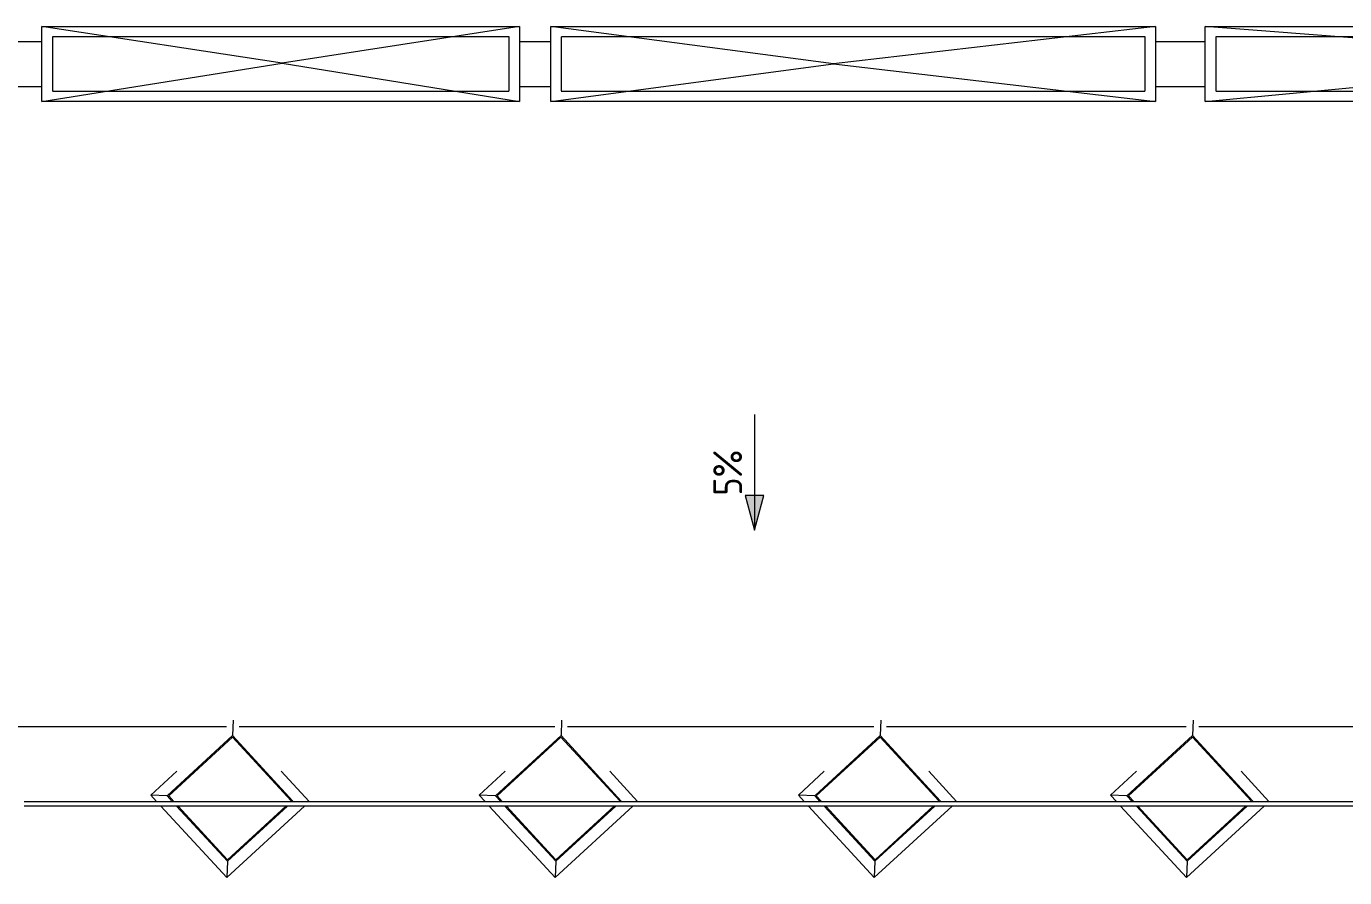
# Model space of a CAD drawing. Header units: millimetres. Extents: x -515342 to 330399, y -224905 to 507333.
# Drawn here: x -330847 to -319447, y 491028 to 498391 of the extents above; entities that cross this region are included whole.
import ezdxf

# ---------------------------------------------------------------- set-up
doc = ezdxf.new("R2010")
doc.units = ezdxf.units.MM
doc.linetypes.add('ADSK_Невидимые', pattern=[5, 3, -2])
for name, color, linetype, lineweight in [('Витраж', 7, 'Continuous', 0), ('Крыша', 7, 'Continuous', 0), ('Линии', 7, 'Continuous', 0), ('Размеры', 7, 'Continuous', 0), ('Стены', 7, 'Continuous', 0), ('Стены наружные', 7, 'Continuous', 0)]:
    doc.layers.add(name, color=color, linetype=linetype, lineweight=lineweight)
doc.styles.add('GOST Common_1', font='', dxfattribs={"width": 0.9, "height": 250})
doc.styles.get('GOST Common_1').set_extended_font_data('GOST Common')

# ---------------------------------------------------------------- blocks, each defined once
blk = doc.blocks.new('Прямоугольный импост - АР_Импост_40х40 _стойка ограждения на кровле_-10057260-О_АР_П_Крыша')
at = {"layer": 'Витраж'}
for p, q in [((675, 20), (975, 20)), ((975, -20), (675, -20))]:
    blk.add_line(p, q, dxfattribs=at)

msp = doc.modelspace()

# ---------------------------------------------------------------- hatches: boundary and pattern name
at = {"layer": 'Размеры'}
msp.add_hatch(color=256, dxfattribs=at).paths.add_polyline_path([(-324550.6829, 494033.9899), (-324470.2982, 494333.9899), (-324631.0677, 494333.9899)])

# ---------------------------------------------------------------- linework, layer by layer
at = {"layer": 'Крыша'}
for p, q in [((-330712.0024, 497741.4811), (-330712.0024, 498391.4811)), ((-328635.3588, 498072.4179), (-330712.0024, 498391.4811)), ((-330712.0024, 498391.4811), (-326582.0024, 498391.4811)), ((-326582.0024, 498391.4811), (-328635.3588, 498072.4179)), ((-326582.0024, 498391.4811), (-326582.0024, 497741.4811)), ((-326312.0024, 497741.4811), (-326312.0024, 498391.4811)), ((-323868.1588, 498066.4811), (-326312.0024, 498391.4811)), ((-326312.0024, 498391.4811), (-321082.0024, 498391.4811)), ((-321082.0024, 498391.4811), (-323868.1588, 498066.4811)), ((-321082.0024, 498391.4811), (-321082.0024, 497741.4811)), ((-320652.0024, 497741.4811), (-320652.0024, 498391.4811)), ((-316876.633, 498097.6313), (-320652.0024, 498391.4811)), ((-320652.0024, 498391.4811), (-312822.0024, 498391.4811)), ((-330712.0024, 498256.4811), (-331542.0024, 498256.4811)), ((-326312.0024, 498256.4811), (-326582.0024, 498256.4811)), ((-320652.0024, 498256.4811), (-321082.0024, 498256.4811)), ((-330712.0024, 497741.4811), (-328635.3588, 498072.4179)), ((-328635.3588, 498072.4179), (-326582.0024, 497741.4811)), ((-326312.0024, 497741.4811), (-323868.1588, 498066.4811)), ((-323868.1588, 498066.4811), (-321082.0024, 497741.4811)), ((-320652.0024, 497741.4811), (-316876.633, 498097.6313)), ((-331542.0024, 497871.4811), (-330712.0024, 497871.4811)), ((-326582.0024, 497871.4811), (-326312.0024, 497871.4811)), ((-321082.0024, 497871.4811), (-320652.0024, 497871.4811)), ((-326582.0024, 497741.4811), (-330712.0024, 497741.4811)), ((-321082.0024, 497741.4811), (-326312.0024, 497741.4811)), ((-312822.0024, 497741.4811), (-320652.0024, 497741.4811)), ((-331827.6502, 492336.4212), (-329117.1516, 492336.4212)), ((-329007.6502, 492336.4212), (-326277.1516, 492336.4212)), ((-326167.6502, 492336.4212), (-323517.1516, 492336.4212)), ((-323407.6502, 492336.4212), (-320817.1516, 492336.4212)), ((-320707.6502, 492336.4212), (-315444.7367, 492336.4212)), ((-329615.7971, 491734.9405), (-329064.0044, 492242.9019)), ((-329064.0044, 492242.9019), (-328556.0429, 491691.1093)), ((-326775.7971, 491734.9405), (-326224.0044, 492242.9019)), ((-326224.0044, 492242.9019), (-325716.0429, 491691.1093)), ((-324015.7971, 491734.9405), (-323464.0044, 492242.9019)), ((-323464.0044, 492242.9019), (-322956.0429, 491691.1093)), ((-321315.7971, 491734.9405), (-320764.0044, 492242.9019)), ((-320764.0044, 492242.9019), (-320256.0429, 491691.1093)), ((-329571.187, 491686.4811), (-329615.7971, 491734.9405)), ((-328556.0429, 491691.1093), (-328561.0704, 491686.4811)), ((-326731.187, 491686.4811), (-326775.7971, 491734.9405)), ((-325716.0429, 491691.1093), (-325721.0704, 491686.4811)), ((-323971.187, 491686.4811), (-324015.7971, 491734.9405)), ((-322956.0429, 491691.1093), (-322961.0704, 491686.4811)), ((-321271.187, 491686.4811), (-321315.7971, 491734.9405)), ((-320256.0429, 491691.1093), (-320261.0704, 491686.4811)), ((-329107.8356, 491183.1478), (-329534.3644, 491646.4811)), ((-328604.522, 491646.4811), (-329107.8356, 491183.1478)), ((-326267.8356, 491183.1478), (-326694.3644, 491646.4811)), ((-325764.522, 491646.4811), (-326267.8356, 491183.1478)), ((-323507.8356, 491183.1478), (-323934.3644, 491646.4811)), ((-323004.522, 491646.4811), (-323507.8356, 491183.1478)), ((-320807.8356, 491183.1478), (-321234.3644, 491646.4811)), ((-320304.522, 491646.4811), (-320807.8356, 491183.1478))]:
    msp.add_line(p, q, dxfattribs=at)
at = {"layer": 'Линии', "linetype": 'ADSK_Невидимые'}
for p, q in [((-326672.0024, 498301.4811), (-330622.0024, 498301.4811)), ((-330622.0024, 498301.4811), (-330622.0024, 497831.4811)), ((-326672.0024, 497831.4811), (-326672.0024, 498301.4811)), ((-321172.0024, 498301.4811), (-326222.0024, 498301.4811)), ((-326222.0024, 498301.4811), (-326222.0024, 497831.4811)), ((-321172.0024, 497831.4811), (-321172.0024, 498301.4811)), ((-312912.0024, 498301.4811), (-320562.0024, 498301.4811)), ((-320562.0024, 498301.4811), (-320562.0024, 497831.4811)), ((-330622.0024, 497831.4811), (-326672.0024, 497831.4811)), ((-326222.0024, 497831.4811), (-321172.0024, 497831.4811)), ((-320562.0024, 497831.4811), (-312912.0024, 497831.4811))]:
    msp.add_line(p, q, dxfattribs=at)
at = {"layer": 'Размеры'}
for p, q in [((-324550.6829, 495033.9899), (-324550.6829, 494033.9899)), ((-324470.2982, 494333.9899), (-324631.0677, 494333.9899)), ((-324631.0677, 494333.9899), (-324550.6829, 494033.9899)), ((-324550.6829, 494033.9899), (-324470.2982, 494333.9899))]:
    msp.add_line(p, q, dxfattribs=at)
at = {"layer": 'Стены'}
for p, q in [((-329057.9747, 492388.6886), (-329063.42, 492257.032)), ((-326217.9747, 492388.6886), (-326223.42, 492257.032)), ((-323457.9747, 492388.6886), (-323463.42, 492257.032)), ((-320757.9747, 492388.6886), (-320763.42, 492257.032)), ((-329547.0697, 491947.7212), (-329771.2277, 491741.3691)), ((-328642.7584, 491947.7212), (-328402.2698, 491686.4811)), ((-326707.0697, 491947.7212), (-326931.2277, 491741.3691)), ((-325802.7584, 491947.7212), (-325562.2698, 491686.4811)), ((-323947.0697, 491947.7212), (-324171.2277, 491741.3691)), ((-323042.7584, 491947.7212), (-322802.2698, 491686.4811)), ((-321247.0697, 491947.7212), (-321471.2277, 491741.3691)), ((-320342.7584, 491947.7212), (-320102.2698, 491686.4811)), ((-329629.9271, 491735.5249), (-329771.2277, 491741.3691)), ((-329771.2277, 491741.3691), (-329720.6997, 491686.4811)), ((-328541.9129, 491690.5248), (-328444.1435, 491686.4811)), ((-326789.9271, 491735.5249), (-326931.2277, 491741.3691)), ((-326931.2277, 491741.3691), (-326880.6997, 491686.4811)), ((-325701.9129, 491690.5248), (-325604.1435, 491686.4811)), ((-324029.9271, 491735.5249), (-324171.2277, 491741.3691)), ((-324171.2277, 491741.3691), (-324120.6997, 491686.4811)), ((-322941.9129, 491690.5248), (-322844.1435, 491686.4811)), ((-321329.9271, 491735.5249), (-321471.2277, 491741.3691)), ((-321471.2277, 491741.3691), (-321420.6997, 491686.4811)), ((-320241.9129, 491690.5248), (-320144.1435, 491686.4811)), ((-329683.8771, 491646.4811), (-329114.2642, 491027.7172)), ((-328442.1081, 491646.4811), (-329114.2642, 491027.7172)), ((-326843.8771, 491646.4811), (-326274.2642, 491027.7172)), ((-325602.1081, 491646.4811), (-326274.2642, 491027.7172)), ((-324083.8771, 491646.4811), (-323514.2642, 491027.7172)), ((-322842.1081, 491646.4811), (-323514.2642, 491027.7172)), ((-321383.8771, 491646.4811), (-320814.2642, 491027.7172)), ((-320142.1081, 491646.4811), (-320814.2642, 491027.7172)), ((-329108.42, 491169.0177), (-329114.2642, 491027.7172)), ((-326268.42, 491169.0177), (-326274.2642, 491027.7172)), ((-323508.42, 491169.0177), (-323514.2642, 491027.7172)), ((-320808.42, 491169.0177), (-320814.2642, 491027.7172))]:
    msp.add_line(p, q, dxfattribs=at)
at = {"layer": 'Стены наружные'}
for p, q in [((-329629.9271, 491735.5249), (-329063.42, 492257.032)), ((-329063.42, 492257.032), (-328541.9129, 491690.5248)), ((-326789.9271, 491735.5249), (-326223.42, 492257.032)), ((-326223.42, 492257.032), (-325701.9129, 491690.5248)), ((-324029.9271, 491735.5249), (-323463.42, 492257.032)), ((-323463.42, 492257.032), (-322941.9129, 491690.5248)), ((-321329.9271, 491735.5249), (-320763.42, 492257.032)), ((-320763.42, 492257.032), (-320241.9129, 491690.5248)), ((-329584.7791, 491686.4811), (-329629.9271, 491735.5249)), ((-328541.9129, 491690.5248), (-328546.3055, 491686.4811)), ((-326744.7791, 491686.4811), (-326789.9271, 491735.5249)), ((-325701.9129, 491690.5248), (-325706.3055, 491686.4811)), ((-323984.7791, 491686.4811), (-324029.9271, 491735.5249)), ((-322941.9129, 491690.5248), (-322946.3055, 491686.4811)), ((-321284.7791, 491686.4811), (-321329.9271, 491735.5249)), ((-320241.9129, 491690.5248), (-320246.3055, 491686.4811)), ((-329108.42, 491169.0177), (-329547.9565, 491646.4811)), ((-328589.7571, 491646.4811), (-329108.42, 491169.0177)), ((-326268.42, 491169.0177), (-326707.9565, 491646.4811)), ((-325749.7571, 491646.4811), (-326268.42, 491169.0177)), ((-323508.42, 491169.0177), (-323947.9565, 491646.4811)), ((-322989.7571, 491646.4811), (-323508.42, 491169.0177)), ((-320808.42, 491169.0177), (-321247.9565, 491646.4811)), ((-320289.7571, 491646.4811), (-320808.42, 491169.0177))]:
    msp.add_line(p, q, dxfattribs=at)

# ---------------------------------------------------------------- block references
at = {"layer": 'Витраж'}
for p in [(-331542.0024, 491666.4811), (-331242.0024, 491666.4811), (-330942.0024, 491666.4811), (-330642.0024, 491666.4811), (-330342.0024, 491666.4811), (-330042.0024, 491666.4811), (-329742.0024, 491666.4811), (-329442.0024, 491666.4811), (-329142.0024, 491666.4811), (-328842.0024, 491666.4811), (-328542.0024, 491666.4811), (-328242.0024, 491666.4811), (-327942.0024, 491666.4811), (-327642.0024, 491666.4811), (-327342.0024, 491666.4811), (-327042.0024, 491666.4811), (-326742.0024, 491666.4811), (-326442.0024, 491666.4811), (-326142.0024, 491666.4811), (-325842.0024, 491666.4811), (-325542.0024, 491666.4811), (-325242.0024, 491666.4811), (-324942.0024, 491666.4811), (-324642.0024, 491666.4811), (-324342.0024, 491666.4811), (-324042.0024, 491666.4811), (-323742.0024, 491666.4811), (-323442.0024, 491666.4811), (-323142.0024, 491666.4811), (-322842.0024, 491666.4811), (-322542.0024, 491666.4811), (-322242.0024, 491666.4811), (-321942.0024, 491666.4811), (-321642.0024, 491666.4811), (-321342.0024, 491666.4811), (-321042.0024, 491666.4811), (-320742.0024, 491666.4811), (-320442.0024, 491666.4811), (-320142.0024, 491666.4811)]:
    msp.add_blockref('Прямоугольный импост - АР_Импост_40х40 _стойка ограждения на кровле_-10057260-О_АР_П_Крыша', p, dxfattribs=at)

# ---------------------------------------------------------------- texts
at = {"layer": 'Размеры', "insert": (-324907.39, 494332.8515), "char_height": 250, "width": 482.731997, "attachment_point": 1, "rotation": 90, "line_spacing_factor": 1.022761, "style": 'GOST Common_1'}
msp.add_mtext('5%', dxfattribs=at)

doc.saveas('drawing.dxf')
